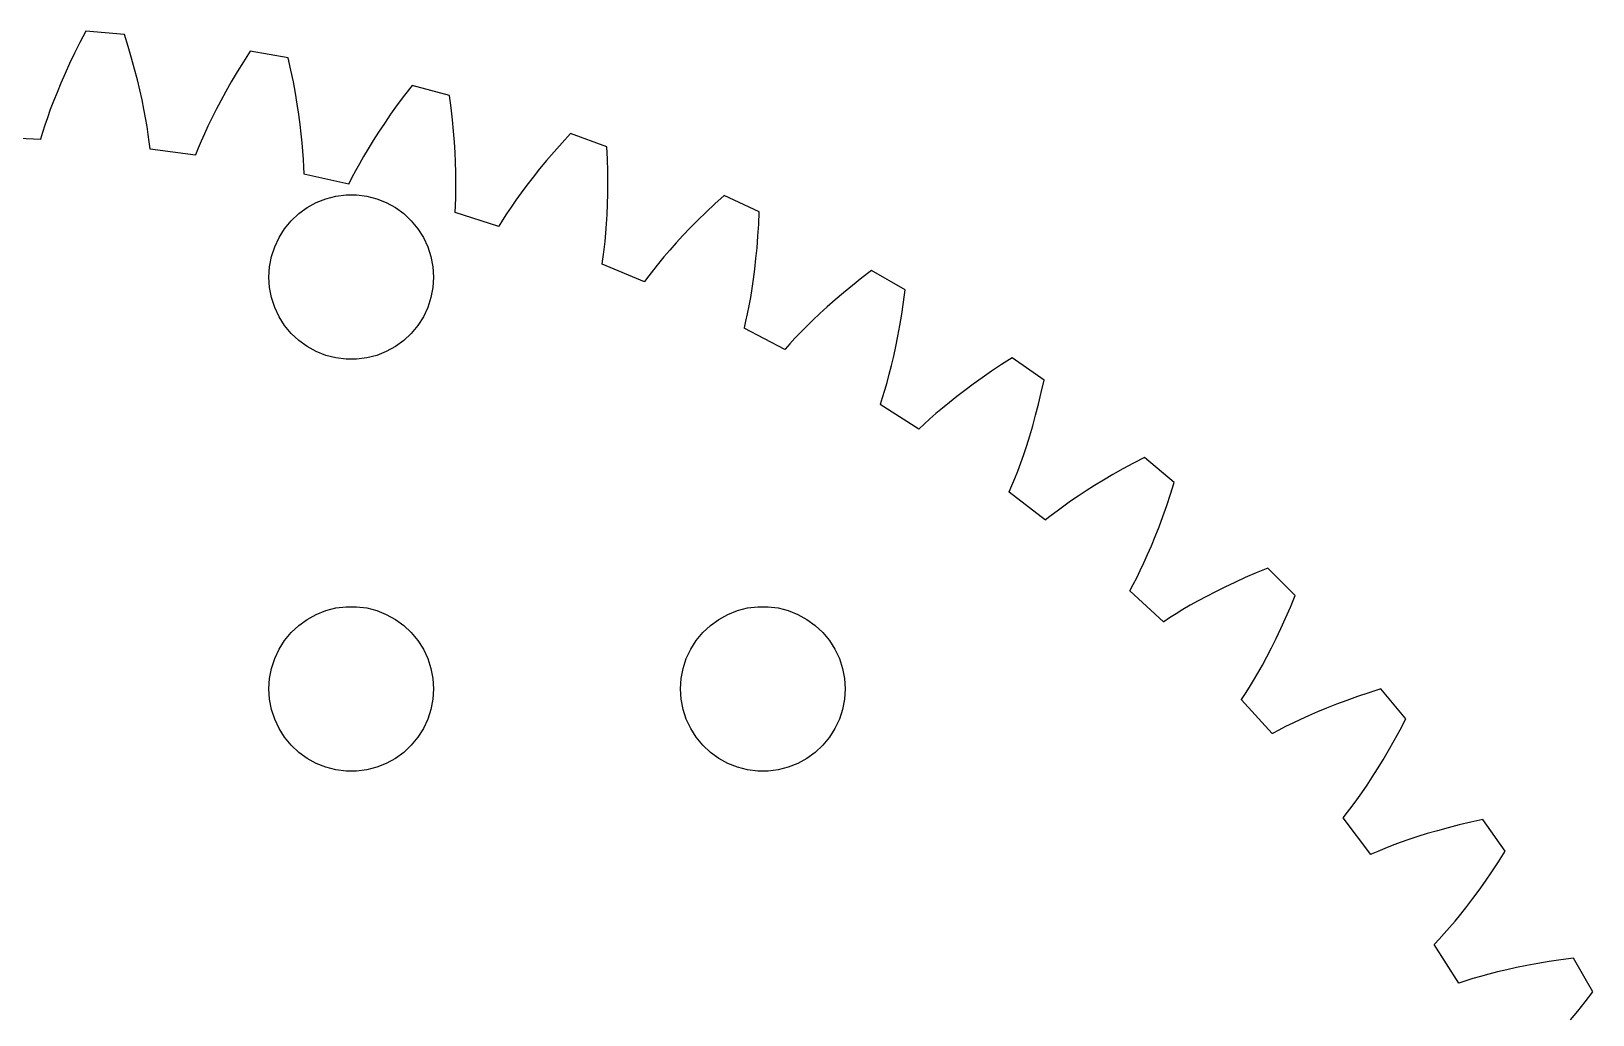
# Model space of a CAD drawing. Header units: metres. Extents: x -69 to 69, y 41 to 179.
# Drawn here: x 3.3 to 60.2, y 143.1 to 179 of the extents above; entities that cross this region are included whole.
import ezdxf

# ---------------------------------------------------------------- set-up
doc = ezdxf.new("R2010")
doc.units = ezdxf.units.M

msp = doc.modelspace()

# ---------------------------------------------------------------- linework, layer by layer
for p, q in [((5.32181, 178.956), (5.11238, 178.552)), ((6.73305, 178.832), (5.32181, 178.956)), ((6.8692, 178.398), (6.73305, 178.832)), ((4.91779, 178.161), (4.73752, 177.783)), ((5.11238, 178.552), (4.91779, 178.161)), ((6.99295, 177.979), (6.8692, 178.398)), ((11.3114, 178.229), (11.0676, 177.846)), ((12.7065, 177.983), (11.3114, 178.229)), ((4.73752, 177.783), (4.57106, 177.418)), ((7.10484, 177.576), (6.99295, 177.979)), ((7.20544, 177.188), (7.10484, 177.576)), ((11.0676, 177.846), (10.8397, 177.473)), ((12.8044, 177.539), (12.7065, 177.983)), ((4.41795, 177.067), (4.27765, 176.73)), ((4.57106, 177.418), (4.41795, 177.067)), ((7.29529, 176.816), (7.20544, 177.188)), ((10.6272, 177.112), (10.4296, 176.763)), ((10.8397, 177.473), (10.6272, 177.112)), ((12.8911, 177.111), (12.8044, 177.539)), ((12.9674, 176.7), (12.8911, 177.111)), ((4.27765, 176.73), (4.14966, 176.408)), ((7.37495, 176.46), (7.29529, 176.816)), ((7.44499, 176.12), (7.37495, 176.46)), ((10.2464, 176.427), (10.0773, 176.104)), ((10.4296, 176.763), (10.2464, 176.427)), ((13.0338, 176.304), (12.9674, 176.7)), ((16.9386, 176.623), (16.6791, 176.272)), ((17.215, 176.984), (16.9386, 176.623)), ((18.5833, 176.617), (17.215, 176.984)), ((18.6421, 176.166), (18.5833, 176.617)), ((4.03345, 176.1), (3.92848, 175.807)), ((4.14966, 176.408), (4.03345, 176.1)), ((7.50597, 175.796), (7.44499, 176.12)), ((10.0773, 176.104), (9.92169, 175.794)), ((13.0909, 175.926), (13.0338, 176.304)), ((13.1392, 175.564), (13.0909, 175.926)), ((16.4359, 175.931), (16.2087, 175.6)), ((16.6791, 176.272), (16.4359, 175.931)), ((18.6912, 175.732), (18.6421, 176.166)), ((3.83423, 175.53), (3.75014, 175.267)), ((3.92848, 175.807), (3.83423, 175.53)), ((7.55847, 175.49), (7.50597, 175.796)), ((7.60309, 175.2), (7.55847, 175.49)), ((9.7791, 175.497), (9.64902, 175.214)), ((9.92169, 175.794), (9.7791, 175.497)), ((13.1794, 175.219), (13.1392, 175.564)), ((15.997, 175.281), (15.8003, 174.974)), ((16.2087, 175.6), (15.997, 175.281)), ((18.7313, 175.316), (18.6912, 175.732)), ((18.763, 174.916), (18.7313, 175.316)), ((3.675, 175.01), (2.00504, 175.086)), ((3.67566, 175.021), (3.675, 175.01)), ((3.75014, 175.267), (3.67566, 175.021)), ((7.6404, 174.927), (7.60309, 175.2)), ((7.67099, 174.672), (7.6404, 174.927)), ((9.53091, 174.946), (9.4243, 174.692)), ((9.64902, 175.214), (9.53091, 174.946)), ((13.2119, 174.892), (13.1794, 175.219)), ((13.2375, 174.582), (13.2119, 174.892)), ((15.8003, 174.974), (15.6182, 174.678)), ((18.7869, 174.534), (18.763, 174.916)), ((22.6808, 174.893), (22.3916, 174.566)), ((22.9875, 175.229), (22.6808, 174.893)), ((24.3187, 174.744), (22.9875, 175.229)), ((24.3379, 174.29), (24.3187, 174.744)), ((7.67, 174.663), (7.67099, 174.672)), ((9.32698, 174.442), (7.67, 174.663)), ((9.32864, 174.453), (9.32698, 174.442)), ((9.4243, 174.692), (9.32864, 174.453)), ((13.2567, 174.289), (13.2375, 174.582)), ((13.2701, 174.014), (13.2567, 174.289)), ((15.4503, 174.395), (15.2961, 174.125)), ((15.6182, 174.678), (15.4503, 174.395)), ((18.8035, 174.169), (18.7869, 174.534)), ((18.8134, 173.822), (18.8035, 174.169)), ((22.1196, 174.247), (21.8645, 173.938)), ((22.3916, 174.566), (22.1196, 174.247)), ((24.3491, 173.853), (24.3379, 174.29)), ((13.2783, 173.757), (13.2701, 174.014)), ((13.2766, 173.749), (13.2783, 173.757)), ((14.908, 173.384), (13.2766, 173.749)), ((15.0267, 173.625), (14.9106, 173.395)), ((15.1551, 173.868), (15.0267, 173.625)), ((15.2961, 174.125), (15.1551, 173.868)), ((18.8173, 173.493), (18.8134, 173.822)), ((21.6257, 173.639), (21.403, 173.35)), ((21.8645, 173.938), (21.6257, 173.639)), ((24.3527, 173.434), (24.3491, 173.853)), ((14.9106, 173.395), (14.908, 173.384)), ((18.8094, 172.889), (18.8158, 173.182)), ((18.8158, 173.182), (18.8173, 173.493)), ((21.1959, 173.071), (21.004, 172.804)), ((21.403, 173.35), (21.1959, 173.071)), ((24.3399, 172.651), (24.3494, 173.034)), ((24.3494, 173.034), (24.3527, 173.434)), ((13.0877, 172.312), (13.3925, 172.533)), ((13.3925, 172.533), (13.7227, 172.714)), ((13.7227, 172.714), (14.0729, 172.853)), ((14.0729, 172.853), (14.4379, 172.947)), ((14.4379, 172.947), (14.8116, 172.994)), ((14.8116, 172.994), (15.1884, 172.994)), ((15.1884, 172.994), (15.5621, 172.947)), ((15.5621, 172.947), (15.927, 172.853)), ((15.927, 172.853), (16.2773, 172.714)), ((16.2773, 172.714), (16.6075, 172.533)), ((16.6075, 172.533), (16.9123, 172.312)), ((18.7846, 172.357), (18.7988, 172.614)), ((18.7988, 172.614), (18.8094, 172.889)), ((20.8268, 172.548), (20.6639, 172.304)), ((21.004, 172.804), (20.8268, 172.548)), ((24.3246, 172.286), (24.3399, 172.651)), ((28.2502, 172.669), (27.9337, 172.368)), ((28.5851, 172.977), (28.2502, 172.669)), ((29.869, 172.378), (28.5851, 172.977)), ((12.5729, 171.763), (12.8131, 172.054)), ((12.8131, 172.054), (13.0877, 172.312)), ((16.9123, 172.312), (17.1869, 172.054)), ((17.1869, 172.054), (17.427, 171.763)), ((18.7821, 172.349), (18.7846, 172.357)), ((20.3755, 171.843), (18.7821, 172.349)), ((20.5148, 172.073), (20.3791, 171.854)), ((20.6639, 172.304), (20.5148, 172.073)), ((24.2795, 171.612), (24.3043, 171.94)), ((24.3043, 171.94), (24.3246, 172.286)), ((27.635, 172.075), (27.3538, 171.789)), ((27.9337, 172.368), (27.635, 172.075)), ((29.8216, 171.488), (29.8485, 171.924)), ((29.8485, 171.924), (29.869, 172.378)), ((12.2107, 171.104), (12.3711, 171.445)), ((12.3711, 171.445), (12.5729, 171.763)), ((17.427, 171.763), (17.6289, 171.445)), ((17.6289, 171.445), (17.7893, 171.104)), ((20.3791, 171.854), (20.3755, 171.843)), ((24.219, 171.01), (24.2509, 171.302)), ((24.2509, 171.302), (24.2795, 171.612)), ((27.0899, 171.512), (26.8428, 171.243)), ((27.3538, 171.789), (27.0899, 171.512)), ((29.7887, 171.071), (29.8216, 171.488)), ((12.0237, 170.376), (12.0942, 170.746)), ((12.0942, 170.746), (12.2107, 171.104)), ((17.7893, 171.104), (17.9057, 170.746)), ((17.9057, 170.746), (17.9763, 170.376)), ((24.1479, 170.483), (24.1844, 170.737)), ((24.1844, 170.737), (24.219, 171.01)), ((26.3978, 170.734), (26.1989, 170.495)), ((26.6123, 170.984), (26.3978, 170.734)), ((26.8428, 171.243), (26.6123, 170.984)), ((29.7505, 170.672), (29.7887, 171.071)), ((12, 170), (12.0237, 170.376)), ((17.9763, 170.376), (18, 170)), ((24.1447, 170.475), (24.1479, 170.483)), ((25.688, 169.832), (24.1447, 170.475)), ((26.0154, 170.266), (25.8468, 170.049)), ((26.1989, 170.495), (26.0154, 170.266)), ((29.6607, 169.929), (29.7076, 170.291)), ((29.7076, 170.291), (29.7505, 170.672)), ((33.9651, 170.246), (33.6047, 169.969)), ((35.1919, 169.538), (33.9651, 170.246)), ((12.0237, 169.624), (12, 170)), ((12.0942, 169.254), (12.0237, 169.624)), ((17.9763, 169.624), (17.9057, 169.254)), ((18, 170), (17.9763, 169.624)), ((25.6925, 169.843), (25.688, 169.832)), ((25.8468, 170.049), (25.6925, 169.843)), ((29.6102, 169.586), (29.6607, 169.929)), ((33.2631, 169.697), (32.94, 169.43)), ((33.6047, 169.969), (33.2631, 169.697)), ((12.2107, 168.896), (12.0942, 169.254)), ((17.9057, 169.254), (17.7893, 168.896)), ((29.5014, 168.955), (29.5569, 169.261)), ((29.5569, 169.261), (29.6102, 169.586)), ((32.635, 169.17), (32.3479, 168.917)), ((32.94, 169.43), (32.635, 169.17)), ((35.0671, 168.655), (35.132, 169.087)), ((35.132, 169.087), (35.1919, 169.538)), ((12.3711, 168.555), (12.2107, 168.896)), ((12.5729, 168.237), (12.3711, 168.555)), ((17.6289, 168.555), (17.427, 168.237)), ((17.7893, 168.896), (17.6289, 168.555)), ((29.386, 168.398), (29.4442, 168.667)), ((29.4442, 168.667), (29.5014, 168.955)), ((32.0784, 168.671), (31.8261, 168.432)), ((32.3479, 168.917), (32.0784, 168.671)), ((34.998, 168.242), (35.0671, 168.655)), ((12.8131, 167.946), (12.5729, 168.237)), ((13.0877, 167.688), (12.8131, 167.946)), ((17.1869, 167.946), (16.9123, 167.688)), ((17.427, 168.237), (17.1869, 167.946)), ((29.3235, 168.14), (29.3274, 168.148)), ((30.8049, 167.366), (29.3235, 168.14)), ((29.3274, 168.148), (29.386, 168.398)), ((31.3717, 167.981), (31.169, 167.77)), ((31.5906, 168.202), (31.3717, 167.981)), ((31.8261, 168.432), (31.5906, 168.202)), ((34.9252, 167.848), (34.998, 168.242)), ((13.3925, 167.467), (13.0877, 167.688)), ((13.7227, 167.286), (13.3925, 167.467)), ((16.6075, 167.467), (16.2773, 167.286)), ((16.9123, 167.688), (16.6075, 167.467)), ((30.8104, 167.376), (30.8049, 167.366)), ((30.982, 167.568), (30.8104, 167.376)), ((31.169, 167.77), (30.982, 167.568)), ((34.771, 167.116), (34.8493, 167.472)), ((34.8493, 167.472), (34.9252, 167.848)), ((14.0729, 167.147), (13.7227, 167.286)), ((14.4379, 167.053), (14.0729, 167.147)), ((14.8116, 167.006), (14.4379, 167.053)), ((15.1884, 167.006), (14.8116, 167.006)), ((15.5621, 167.053), (15.1884, 167.006)), ((15.927, 167.147), (15.5621, 167.053)), ((16.2773, 167.286), (15.927, 167.147)), ((34.6094, 166.459), (34.6908, 166.778)), ((34.6908, 166.778), (34.771, 167.116)), ((38.7035, 166.812), (38.3394, 166.57)), ((39.0866, 167.056), (38.7035, 166.812)), ((40.2471, 166.244), (39.0866, 167.056)), ((34.5274, 166.159), (34.6094, 166.459)), ((37.9943, 166.333), (37.6678, 166.1)), ((38.3394, 166.57), (37.9943, 166.333)), ((40.1481, 165.8), (40.2471, 166.244)), ((34.2837, 165.37), (34.3639, 165.615)), ((34.3639, 165.615), (34.4454, 165.878)), ((34.4454, 165.878), (34.5274, 166.159)), ((37.0698, 165.651), (36.7977, 165.436)), ((37.3598, 165.873), (37.0698, 165.651)), ((37.6678, 166.1), (37.3598, 165.873)), ((40.0458, 165.375), (40.1481, 165.8)), ((34.2792, 165.363), (34.2837, 165.37)), ((35.6875, 164.462), (34.2792, 165.363)), ((36.5431, 165.228), (36.3058, 165.026)), ((36.7977, 165.436), (36.5431, 165.228)), ((39.9409, 164.97), (40.0458, 165.375)), ((35.6938, 164.472), (35.6875, 164.462)), ((35.8814, 164.648), (35.6938, 164.472)), ((36.0853, 164.833), (35.8814, 164.648)), ((36.3058, 165.026), (36.0853, 164.833)), ((39.7257, 164.216), (39.834, 164.584)), ((39.834, 164.584), (39.9409, 164.97)), ((39.6167, 163.868), (39.7257, 164.216)), ((39.3985, 163.228), (39.5074, 163.539)), ((39.5074, 163.539), (39.6167, 163.868)), ((43.9107, 163.433), (43.5076, 163.222)), ((44.9959, 162.522), (43.9107, 163.433)), ((39.1844, 162.663), (39.2906, 162.936)), ((39.2906, 162.936), (39.3985, 163.228)), ((42.7595, 162.807), (42.414, 162.604)), ((43.124, 163.014), (42.7595, 162.807)), ((43.5076, 163.222), (43.124, 163.014)), ((38.9791, 162.172), (39.0803, 162.408)), ((39.0803, 162.408), (39.1844, 162.663)), ((41.7791, 162.209), (41.4892, 162.018)), ((42.0872, 162.404), (41.7791, 162.209)), ((42.414, 162.604), (42.0872, 162.404)), ((44.8586, 162.089), (44.9959, 162.522)), ((38.974, 162.165), (38.9791, 162.172)), ((40.2984, 161.145), (38.974, 162.165)), ((40.9635, 161.653), (40.727, 161.479)), ((41.2175, 161.833), (40.9635, 161.653)), ((41.4892, 162.018), (41.2175, 161.833)), ((44.5799, 161.28), (44.7197, 161.675)), ((44.7197, 161.675), (44.8586, 162.089)), ((40.3055, 161.154), (40.2984, 161.145)), ((40.5078, 161.313), (40.3055, 161.154)), ((40.727, 161.479), (40.5078, 161.313)), ((44.4397, 160.904), (44.5799, 161.28)), ((44.1608, 160.21), (44.2999, 160.548)), ((44.2999, 160.548), (44.4397, 160.904)), ((44.0232, 159.892), (44.1608, 160.21)), ((43.7548, 159.311), (43.8877, 159.592)), ((43.8877, 159.592), (44.0232, 159.892)), ((48.4005, 159.402), (47.9807, 159.228)), ((49.4023, 158.401), (48.4005, 159.402)), ((43.3778, 158.576), (43.4993, 158.803)), ((43.4993, 158.803), (43.6252, 159.048)), ((43.6252, 159.048), (43.7548, 159.311)), ((47.1992, 158.88), (46.8373, 158.707)), ((47.5803, 159.053), (47.1992, 158.88)), ((47.9807, 159.228), (47.5803, 159.053)), ((43.3722, 158.57), (43.3778, 158.576)), ((44.6026, 157.438), (43.3722, 158.57)), ((46.1704, 158.369), (45.865, 158.204)), ((46.4944, 158.537), (46.1704, 158.369)), ((46.8373, 158.707), (46.4944, 158.537)), ((49.2277, 157.981), (49.4023, 158.401)), ((13.3925, 157.533), (13.7227, 157.714)), ((13.7227, 157.714), (14.0729, 157.853)), ((14.0729, 157.853), (14.4379, 157.947)), ((14.4379, 157.947), (14.8116, 157.994)), ((14.8116, 157.994), (15.1884, 157.994)), ((15.1884, 157.994), (15.5621, 157.947)), ((15.5621, 157.947), (15.927, 157.853)), ((15.927, 157.853), (16.2773, 157.714)), ((16.2773, 157.714), (16.6075, 157.533)), ((28.3925, 157.533), (28.7227, 157.714)), ((28.7227, 157.714), (29.0729, 157.853)), ((29.0729, 157.853), (29.4379, 157.947)), ((29.4379, 157.947), (29.8116, 157.994)), ((29.8116, 157.994), (30.1884, 157.994)), ((30.1884, 157.994), (30.5621, 157.947)), ((30.5621, 157.947), (30.927, 157.853)), ((30.927, 157.853), (31.2773, 157.714)), ((31.2773, 157.714), (31.6075, 157.533)), ((45.0588, 157.734), (44.8259, 157.587)), ((45.3094, 157.886), (45.0588, 157.734)), ((45.5781, 158.043), (45.3094, 157.886)), ((45.865, 158.204), (45.5781, 158.043)), ((49.0533, 157.58), (49.2277, 157.981)), ((12.8131, 157.054), (13.0877, 157.312)), ((13.0877, 157.312), (13.3925, 157.533)), ((16.6075, 157.533), (16.9123, 157.312)), ((16.9123, 157.312), (17.1869, 157.054)), ((27.8131, 157.054), (28.0877, 157.312)), ((28.0877, 157.312), (28.3925, 157.533)), ((31.6075, 157.533), (31.9123, 157.312)), ((31.9123, 157.312), (32.1869, 157.054)), ((44.6105, 157.446), (44.6026, 157.438)), ((44.8259, 157.587), (44.6105, 157.446)), ((48.7072, 156.837), (48.8796, 157.199)), ((48.8796, 157.199), (49.0533, 157.58)), ((12.3711, 156.445), (12.5729, 156.763)), ((12.5729, 156.763), (12.8131, 157.054)), ((17.1869, 157.054), (17.427, 156.763)), ((17.427, 156.763), (17.6289, 156.445)), ((27.3711, 156.445), (27.5729, 156.763)), ((27.5729, 156.763), (27.8131, 157.054)), ((32.1869, 157.054), (32.427, 156.763)), ((32.427, 156.763), (32.6289, 156.445)), ((48.5368, 156.494), (48.7072, 156.837)), ((12.0942, 155.746), (12.2107, 156.104)), ((12.2107, 156.104), (12.3711, 156.445)), ((17.6289, 156.445), (17.7893, 156.104)), ((17.7893, 156.104), (17.9057, 155.746)), ((27.0942, 155.746), (27.2107, 156.104)), ((27.2107, 156.104), (27.3711, 156.445)), ((32.6289, 156.445), (32.7893, 156.104)), ((32.7893, 156.104), (32.9057, 155.746)), ((48.2041, 155.865), (48.3689, 156.17)), ((48.3689, 156.17), (48.5368, 156.494)), ((12, 155), (12.0237, 155.376)), ((12.0237, 155.376), (12.0942, 155.746)), ((17.9057, 155.746), (17.9763, 155.376)), ((17.9763, 155.376), (18, 155)), ((27, 155), (27.0237, 155.376)), ((27.0237, 155.376), (27.0942, 155.746)), ((32.9057, 155.746), (32.9763, 155.376)), ((32.9763, 155.376), (33, 155)), ((47.886, 155.309), (48.0429, 155.578)), ((48.0429, 155.578), (48.2041, 155.865)), ((12.0237, 154.624), (12, 155)), ((18, 155), (17.9763, 154.624)), ((27.0237, 154.624), (27, 155)), ((33, 155), (32.9763, 154.624)), ((47.4464, 154.611), (47.5872, 154.826)), ((47.5872, 154.826), (47.7339, 155.059)), ((47.7339, 155.059), (47.886, 155.309)), ((52.0886, 154.859), (51.6745, 154.72)), ((52.522, 154.996), (52.0886, 154.859)), ((53.4326, 153.911), (52.522, 154.996)), ((12.0942, 154.254), (12.0237, 154.624)), ((12.2107, 153.896), (12.0942, 154.254)), ((17.9057, 154.254), (17.7893, 153.896)), ((17.9763, 154.624), (17.9057, 154.254)), ((27.0942, 154.254), (27.0237, 154.624)), ((27.2107, 153.896), (27.0942, 154.254)), ((32.9057, 154.254), (32.7893, 153.896)), ((32.9763, 154.624), (32.9057, 154.254)), ((47.4403, 154.605), (47.4464, 154.611)), ((48.5674, 153.37), (47.4403, 154.605)), ((50.5478, 154.3), (50.2103, 154.161)), ((50.9042, 154.44), (50.5478, 154.3)), ((51.2798, 154.58), (50.9042, 154.44)), ((51.6745, 154.72), (51.2798, 154.58)), ((12.3711, 153.555), (12.2107, 153.896)), ((17.7893, 153.896), (17.6289, 153.555)), ((27.3711, 153.555), (27.2107, 153.896)), ((32.7893, 153.896), (32.6289, 153.555)), ((49.3106, 153.755), (49.0476, 153.625)), ((49.5919, 153.888), (49.3106, 153.755)), ((49.8918, 154.023), (49.5919, 153.888)), ((50.2103, 154.161), (49.8918, 154.023)), ((53.2222, 153.508), (53.4326, 153.911)), ((12.5729, 153.237), (12.3711, 153.555)), ((12.8131, 152.946), (12.5729, 153.237)), ((17.427, 153.237), (17.1869, 152.946)), ((17.6289, 153.555), (17.427, 153.237)), ((27.5729, 153.237), (27.3711, 153.555)), ((27.8131, 152.946), (27.5729, 153.237)), ((32.427, 153.237), (32.1869, 152.946)), ((32.6289, 153.555), (32.427, 153.237)), ((48.576, 153.378), (48.5674, 153.37)), ((48.8028, 153.499), (48.576, 153.378)), ((49.0476, 153.625), (48.8028, 153.499)), ((52.8073, 152.759), (53.0135, 153.124)), ((53.0135, 153.124), (53.2222, 153.508)), ((13.0877, 152.688), (12.8131, 152.946)), ((13.3925, 152.467), (13.0877, 152.688)), ((16.9123, 152.688), (16.6075, 152.467)), ((17.1869, 152.946), (16.9123, 152.688)), ((28.0877, 152.688), (27.8131, 152.946)), ((28.3925, 152.467), (28.0877, 152.688)), ((31.9123, 152.688), (31.6075, 152.467)), ((32.1869, 152.946), (31.9123, 152.688)), ((52.604, 152.414), (52.8073, 152.759)), ((13.7227, 152.286), (13.3925, 152.467)), ((14.0729, 152.147), (13.7227, 152.286)), ((14.4379, 152.053), (14.0729, 152.147)), ((14.8116, 152.006), (14.4379, 152.053)), ((15.1884, 152.006), (14.8116, 152.006)), ((15.5621, 152.053), (15.1884, 152.006)), ((15.927, 152.147), (15.5621, 152.053)), ((16.2773, 152.286), (15.927, 152.147)), ((16.6075, 152.467), (16.2773, 152.286)), ((28.7227, 152.286), (28.3925, 152.467)), ((29.0729, 152.147), (28.7227, 152.286)), ((29.4379, 152.053), (29.0729, 152.147)), ((29.8116, 152.006), (29.4379, 152.053)), ((30.1884, 152.006), (29.8116, 152.006)), ((30.5621, 152.053), (30.1884, 152.006)), ((30.927, 152.147), (30.5621, 152.053)), ((31.2773, 152.286), (30.927, 152.147)), ((31.6075, 152.467), (31.2773, 152.286)), ((52.2088, 151.779), (52.4044, 152.087)), ((52.4044, 152.087), (52.604, 152.414)), ((51.8325, 151.217), (52.0181, 151.489)), ((52.0181, 151.489), (52.2088, 151.779)), ((51.4794, 150.727), (51.6528, 150.963)), ((51.6528, 150.963), (51.8325, 151.217)), ((51.1473, 150.3), (51.154, 150.306)), ((52.1625, 148.972), (51.1473, 150.3)), ((51.154, 150.306), (51.313, 150.508)), ((51.313, 150.508), (51.4794, 150.727)), ((56.2438, 150.247), (55.8001, 150.148)), ((57.0564, 149.087), (56.2438, 150.247)), ((54.2164, 149.726), (53.8681, 149.617)), ((54.5837, 149.834), (54.2164, 149.726)), ((54.97, 149.941), (54.5837, 149.834)), ((55.3755, 150.046), (54.97, 149.941)), ((55.8001, 150.148), (55.3755, 150.046)), ((52.6631, 149.184), (52.4083, 149.08)), ((52.9364, 149.291), (52.6631, 149.184)), ((53.2282, 149.398), (52.9364, 149.291)), ((53.5388, 149.507), (53.2282, 149.398)), ((53.8681, 149.617), (53.5388, 149.507)), ((52.1718, 148.979), (52.1625, 148.972)), ((52.4083, 149.08), (52.1718, 148.979)), ((56.5703, 148.339), (56.8116, 148.703)), ((56.8116, 148.703), (57.0564, 149.087)), ((56.1005, 147.668), (56.3331, 147.994)), ((56.3331, 147.994), (56.5703, 148.339)), ((55.8731, 147.36), (56.1005, 147.668)), ((55.4361, 146.798), (55.6515, 147.07)), ((55.6515, 147.07), (55.8731, 147.36)), ((54.8331, 146.085), (55.0264, 146.306)), ((55.0264, 146.306), (55.2276, 146.543)), ((55.2276, 146.543), (55.4361, 146.798)), ((54.4651, 145.689), (54.4722, 145.694)), ((55.3607, 144.278), (54.4651, 145.689)), ((54.4722, 145.694), (54.6482, 145.881)), ((54.6482, 145.881), (54.8331, 146.085)), ((59.0869, 145.132), (58.655, 145.067)), ((59.5376, 145.192), (59.0869, 145.132)), ((60.2459, 143.965), (59.5376, 145.192)), ((56.4595, 144.609), (56.1594, 144.527)), ((56.7783, 144.691), (56.4595, 144.609)), ((57.116, 144.771), (56.7783, 144.691)), ((57.4724, 144.849), (57.116, 144.771)), ((57.8477, 144.925), (57.4724, 144.849)), ((58.2419, 144.998), (57.8477, 144.925)), ((58.655, 145.067), (58.2419, 144.998)), ((55.3705, 144.284), (55.3607, 144.278)), ((55.615, 144.364), (55.3705, 144.284)), ((55.8779, 144.445), (55.615, 144.364)), ((56.1594, 144.527), (55.8779, 144.445)), ((59.6965, 143.263), (59.9686, 143.605)), ((59.9686, 143.605), (60.2459, 143.965)), ((59.4301, 142.94), (59.6965, 143.263))]:
    msp.add_line(p, q)

doc.saveas('drawing.dxf')
